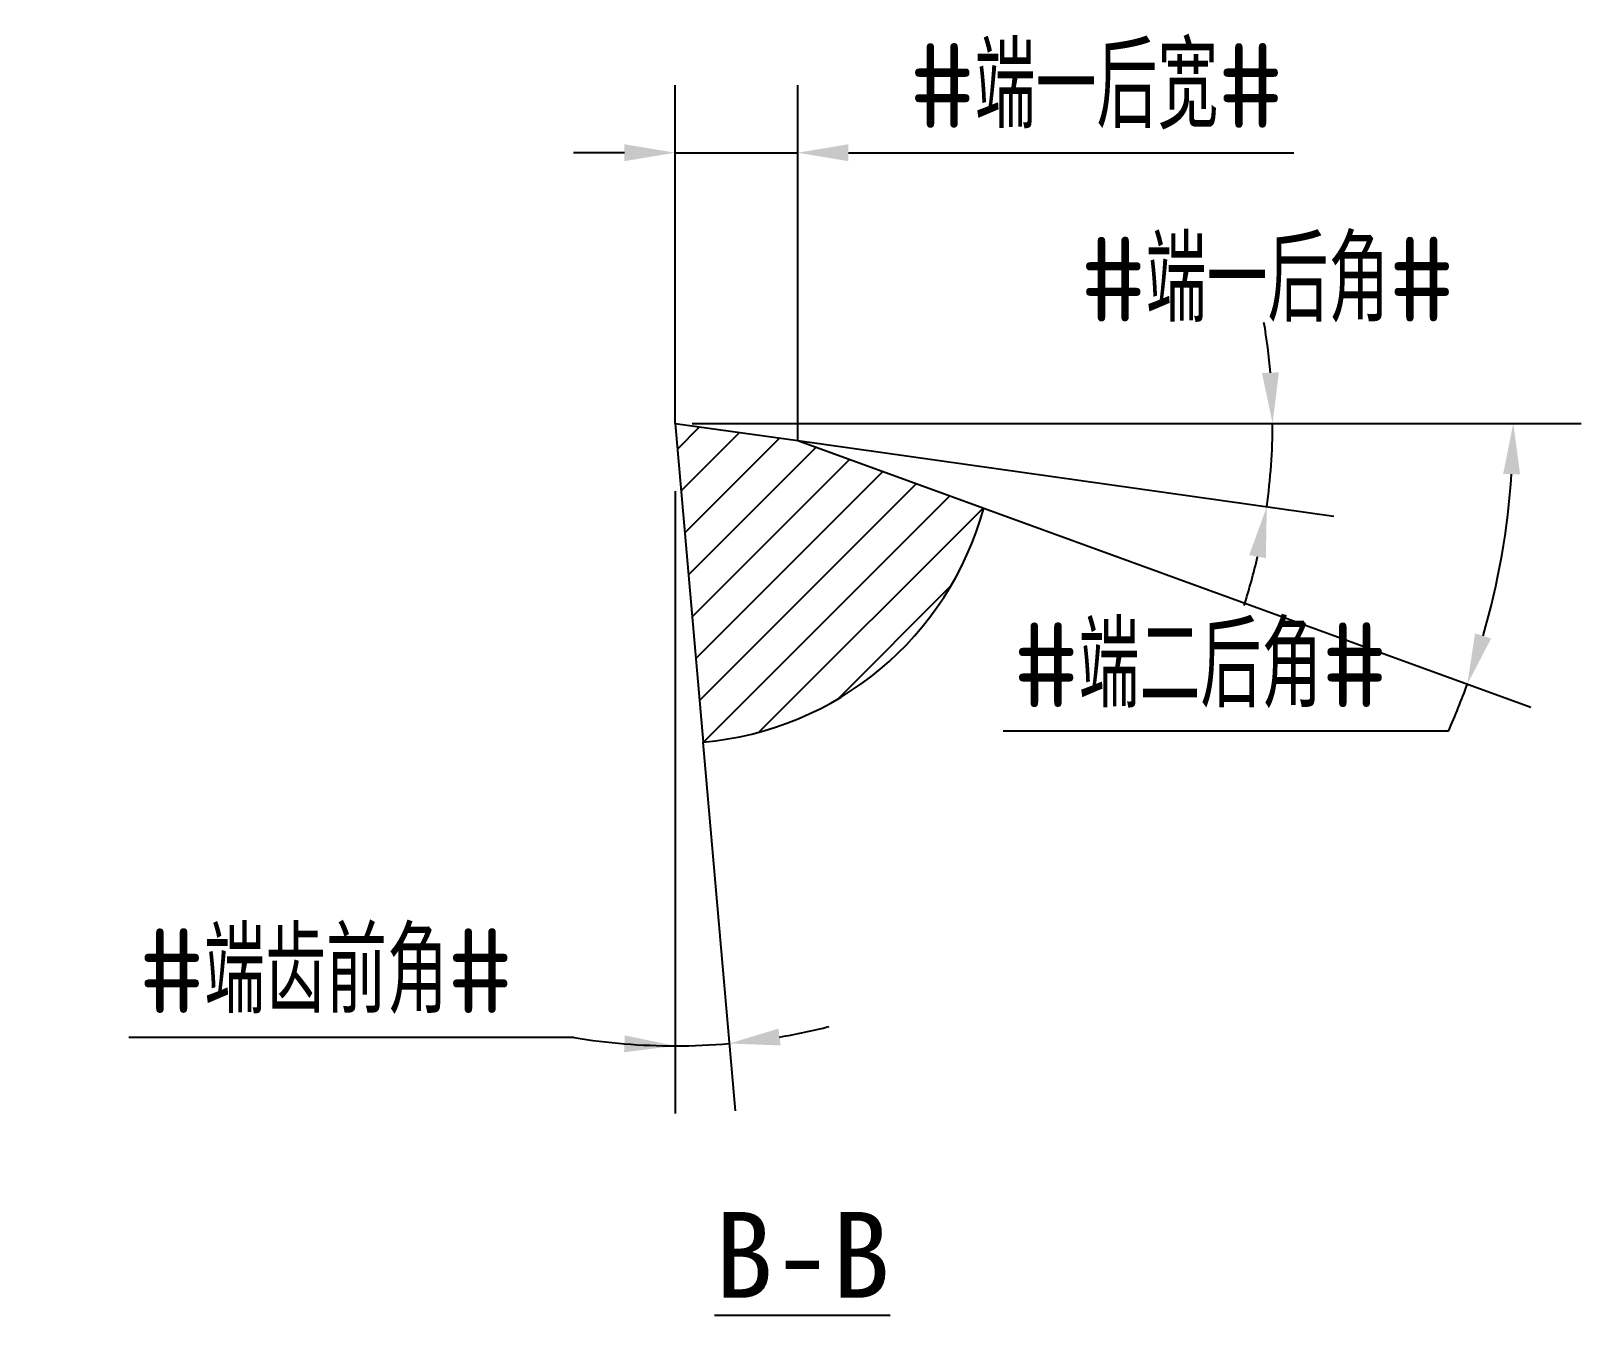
# Model space of a CAD drawing. Header units: millimetres. Extents: x -703.5 to -657.7, y 3020.3 to 3058.3.
import ezdxf

# ---------------------------------------------------------------- set-up
doc = ezdxf.new("R2010")
doc.units = ezdxf.units.MM
for name, color, linetype in [('保护层', 7, 'Continuous'), ('标注', 7, 'Continuous'), ('轮廓', 4, 'Continuous')]:
    doc.layers.add(name, color=color, linetype=linetype)
doc.styles.add('CFST0', font='gbenor.shx', dxfattribs={"bigfont": 'gbcbig.shx'})
doc.styles.get("Standard").update_dxf_attribs({"font": ''})
doc.styles.get('Standard').set_extended_font_data('Microsoft YaHei')
doc.dimstyles.new('TYToolDesignC1-1', dxfattribs={"dimtxt": 2.5, "dimasz": 1.5, "dimexe": 2, "dimexo": 0, "dimtad": 1, "dimtoh": 1, "dimdec": 3, "dimdsep": 46, "dimtxsty": 'CFST0', "dimcen": 2.502, "dimclrd": 3, "dimclre": 3, "dimclrt": 3, "dimazin": 2, "dimtfac": 1, "dimtdec": 3, "dimtmove": 0, "dimatfit": 3, "dimfxl": 1, "dimarcsym": 0})

# ---------------------------------------------------------------- blocks, each defined once
blk = doc.blocks.new('*D1')
at = {"layer": 'Defpoints', "color": 0, "transparency": 16777216}
for p in [(-684.423, 3046.672), (-684.423, 3046.672), (-684.423, 3044.672), (-683.603, 3037.252), (-683.359, 3028.305)]:
    blk.add_point(p, dxfattribs=at)
at = {"layer": '标注', "color": 3, "lineweight": -2, "transparency": 16777216}
for p, q in [((-684.423, 3044.672), (-684.423, 3026.274)), ((-683.603, 3037.252), (-682.654, 3026.351)), ((-687.413, 3028.519), (-700.568, 3028.519))]:
    blk.add_line(p, q, dxfattribs=at)
for start, end in [(279.6478, 284.3206), (260.6466, 270), (260.6544, 265.3272), (270, 274.975)]:
    blk.add_arc((-684.423, 3046.672), 18.397, start, end, dxfattribs=at)
at = {"layer": '标注', "color": 3, "transparency": 16777216}
for points in [[(-681.308, 3028.286), (-681.372, 3028.782), (-682.828, 3028.344)], [(-685.912, 3028.585), (-685.932, 3028.086), (-684.423, 3028.274)]]:
    blk.add_solid(points, dxfattribs=at)
at = {"layer": '标注', "color": 3, "transparency": 16777216, "insert": (-694.74, 3030.477), "char_height": 2.5, "attachment_point": 5, "style": 'CFST0'}
blk.add_mtext('#端齿前角#', dxfattribs=at)
blk = doc.blocks.new('*D3')
at = {"layer": 'Defpoints', "color": 0, "transparency": 16777216}
for p in [(-684.423, 3046.672), (-684.423, 3046.672), (-683.923, 3046.672), (-680.803, 3046.162), (-666.849, 3045.027)]:
    blk.add_point(p, dxfattribs=at)
at = {"layer": '标注', "color": 3, "lineweight": -2, "transparency": 16777216}
for p, q in [((-683.923, 3046.672), (-664.773, 3046.672)), ((-680.803, 3046.162), (-664.965, 3043.93))]:
    blk.add_line(p, q, dxfattribs=at)
for start, end in [(4.8707, 9.7413), (351.9807, 0), (342.2394, 347.1101)]:
    blk.add_arc((-684.423, 3046.672), 17.65, start, end, dxfattribs=at)
at = {"layer": '标注', "color": 3, "transparency": 16777216}
for points in [[(-666.587, 3048.181), (-667.086, 3048.16), (-666.773, 3046.672)], [(-667.463, 3042.78), (-666.972, 3042.689), (-666.945, 3044.209)]]:
    blk.add_solid(points, dxfattribs=at)
at = {"layer": '标注', "color": 3, "transparency": 16777216, "insert": (-666.923, 3050.916), "char_height": 2.5, "attachment_point": 5, "style": 'CFST0'}
blk.add_mtext('#端一后角#', dxfattribs=at)
blk = doc.blocks.new('*D4')
at = {"layer": 'Defpoints', "color": 0, "transparency": 16777216}
for p in [(-682.203, 3046.672), (-682.203, 3046.672), (-681.423, 3046.672), (-675.303, 3044.162), (-659.814, 3044.056)]:
    blk.add_point(p, dxfattribs=at)
at = {"layer": '标注', "color": 3, "lineweight": -2, "transparency": 16777216}
for p, q in [((-681.423, 3046.672), (-657.661, 3046.672)), ((-675.303, 3044.162), (-659.14, 3038.282)), ((-661.579, 3037.574), (-674.733, 3037.574))]:
    blk.add_line(p, q, dxfattribs=at)
for start, end in [(343.8236, 356.1866), (336.1969, 340.0102)]:
    blk.add_arc((-682.203, 3046.672), 22.542, start, end, dxfattribs=at)
at = {"layer": '标注', "color": 3, "transparency": 16777216}
for points in [[(-659.961, 3045.181), (-659.461, 3045.164), (-659.661, 3046.672)], [(-660.316, 3040.314), (-660.792, 3040.469), (-661.019, 3038.966)]]:
    blk.add_solid(points, dxfattribs=at)
at = {"layer": '标注', "color": 3, "transparency": 16777216, "insert": (-668.906, 3039.518), "char_height": 2.5, "attachment_point": 5, "style": 'CFST0'}
blk.add_mtext('#端二后角#', dxfattribs=at)
blk = doc.blocks.new('*D2')
at = {"layer": 'Defpoints', "color": 0, "transparency": 16777216}
for p in [(-680.803, 3054.672), (-684.423, 3046.672), (-680.803, 3046.162)]:
    blk.add_point(p, dxfattribs=at)
at = {"layer": '标注', "color": 3, "lineweight": -2, "transparency": 16777216}
for p, q in [((-684.423, 3046.672), (-684.423, 3056.672)), ((-680.803, 3046.162), (-680.803, 3056.672)), ((-685.923, 3054.672), (-687.423, 3054.672)), ((-684.423, 3054.672), (-680.803, 3054.672)), ((-679.303, 3054.672), (-666.149, 3054.672))]:
    blk.add_line(p, q, dxfattribs=at)
at = {"layer": '标注', "color": 3, "transparency": 16777216}
for points in [[(-685.923, 3054.922), (-685.923, 3054.422), (-684.423, 3054.672)], [(-679.303, 3054.922), (-679.303, 3054.422), (-680.803, 3054.672)]]:
    blk.add_solid(points, dxfattribs=at)
at = {"layer": '标注', "color": 3, "transparency": 16777216, "insert": (-671.976, 3056.629), "char_height": 2.5, "attachment_point": 5, "style": 'CFST0'}
blk.add_mtext('#端一后宽#', dxfattribs=at)

msp = doc.modelspace()

# ---------------------------------------------------------------- hatches: boundary and pattern name
at = {"layer": '轮廓'}
h = msp.add_hatch(dxfattribs=at)
h.set_pattern_fill('ANSI31', color=256, scale=0.3)
h.set_pattern_definition([(45, (-789.5042, 2959.6247), (-0.673519, 0.673519), [])])
h.paths.add_polyline_path([(-680.7998, 3046.1624), (-684.4231, 3046.6716), (-683.599, 3037.2516, 0.3134496), (-675.306, 3044.1628)])

# ---------------------------------------------------------------- linework, layer by layer
at = {"layer": '轮廓', "linetype": 'Continuous'}
for p, q in [((-684.4231, 3046.6716), (-683.599, 3037.2516)), ((-684.4231, 3046.6716), (-680.7998, 3046.1624)), ((-680.7998, 3046.1624), (-675.306, 3044.1628))]:
    msp.add_line(p, q, dxfattribs=at)
msp.add_arc((-684.4231, 3046.6716), 9.456, 275, 344.61432, dxfattribs=at)

# ---------------------------------------------------------------- texts
at = {"layer": '保护层', "color": 3, "insert": (-683.257, 3023.3665), "char_height": 2.53935, "width": 8.182034, "attachment_point": 1}
msp.add_mtext('{\\L\\f宋体|b0|i0|c134|p2;B-B}', dxfattribs=at)

# ---------------------------------------------------------------- dimensions: what is measured, and where the dimension line sits
at = {"layer": '标注'}
dim = msp.add_linear_dim(base=(-680.8031, 3054.6716), p1=(-684.4231, 3046.6716), p2=(-680.8031, 3046.1616), text='#端一后宽#', dimstyle='TYToolDesignC1-1', dxfattribs=at)
dim.commit()
dim.dimension.update_dxf_attribs({"geometry": '*D2', "text_midpoint": (-671.9759, 3056.6293)})
dim = msp.add_angular_dim_2l(base=(-666.8494, 3045.0271), line1=((-684.4231, 3046.6716), (-680.8031, 3046.1616)), line2=((-684.4231, 3046.6716), (-683.9231, 3046.6716)), text='#端一后角#', dimstyle='TYToolDesignC1-1', dxfattribs=at)
dim.commit()
dim.dimension.update_dxf_attribs({"geometry": '*D3', "text_midpoint": (-666.9231, 3048.9716), "dimtype": 162})
for base, line1, line2, text, picture, middle in [((-683.3587, 3028.305), ((-684.4231, 3046.6716), (-683.6031, 3037.2516)), ((-684.4231, 3046.6716), (-684.4231, 3044.6716)), '#端齿前角#', '*D1', (-694.7403, 3030.4765)), ((-659.8137, 3044.056), ((-682.2031, 3046.6716), (-675.3031, 3044.1616)), ((-682.2031, 3046.6716), (-681.4231, 3046.6716)), '#端二后角#', '*D4', (-668.9061, 3039.5178))]:
    dim = msp.add_angular_dim_2l(base=base, line1=line1, line2=line2, text=text, dimstyle='TYToolDesignC1-1', dxfattribs=at)
    dim.commit()
    dim.dimension.update_dxf_attribs({"geometry": picture, "text_midpoint": middle})

doc.saveas('drawing.dxf')
